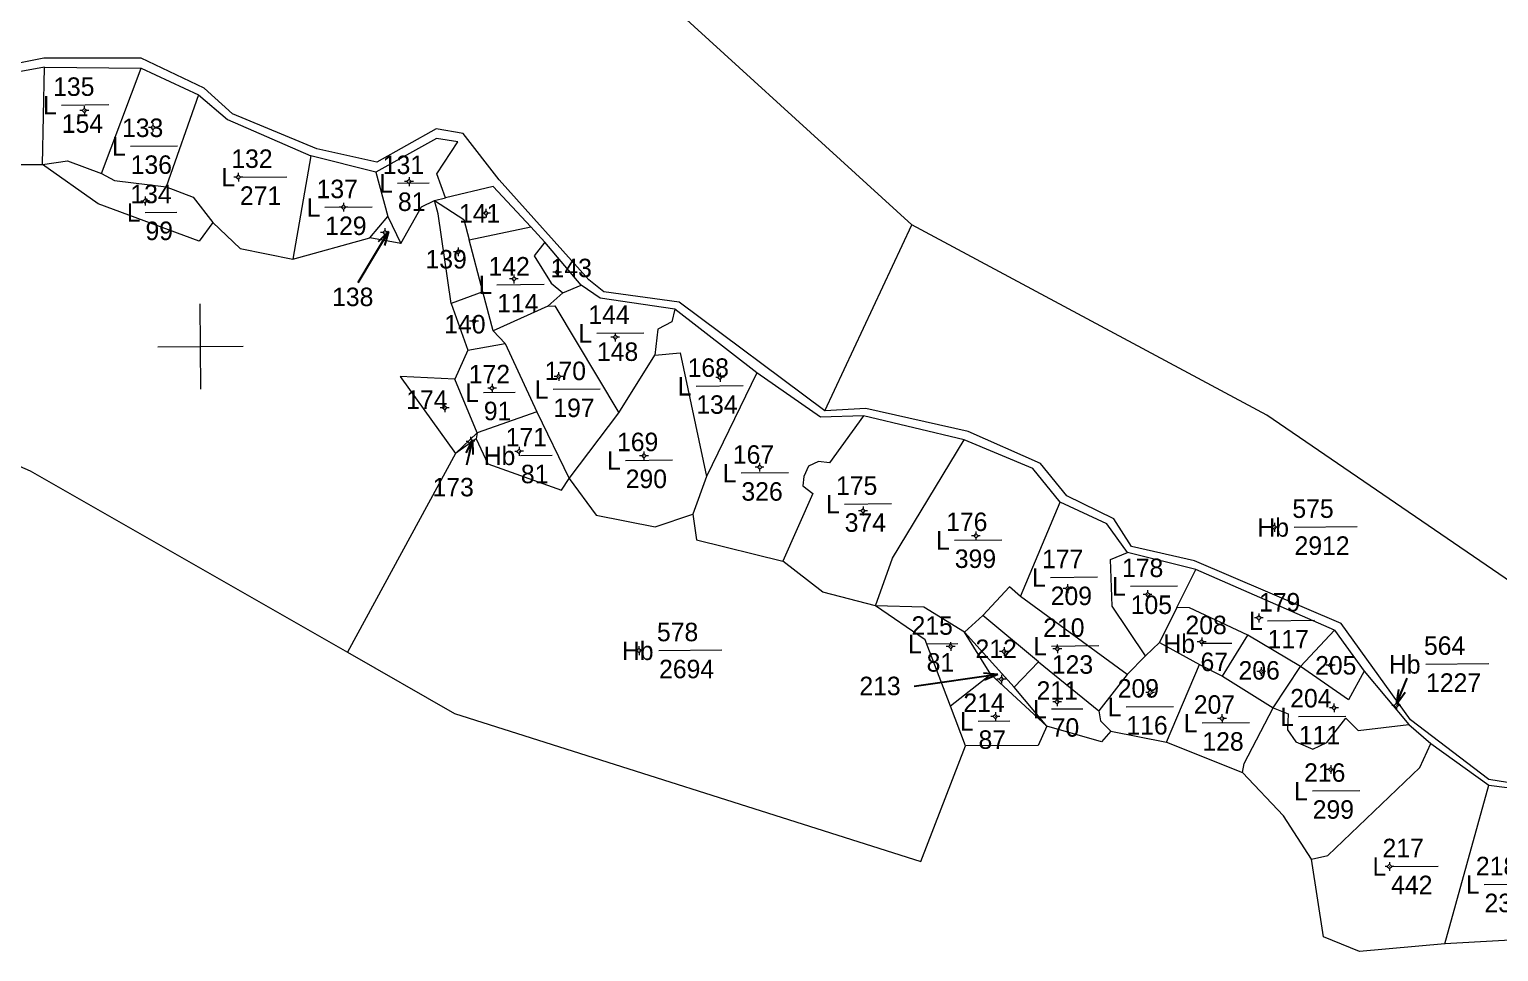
# Model space of a CAD drawing. Header units: metres. Extents: x 550490 to 551626, y 1839168 to 1840631.
# Drawn here: x 550732.1 to 550938.6, y 1839807.1 to 1839936.7 of the extents above; entities that cross this region are included whole.
import ezdxf
from ezdxf.enums import TextEntityAlignment as Align

# ---------------------------------------------------------------- set-up
doc = ezdxf.new("R2010")
doc.units = ezdxf.units.M
doc.header["$MEASUREMENT"] = 0
for name, color, linetype, lineweight in [('Level 10', 7, 'Continuous', 0), ('Level 11', 7, 'Continuous', 0), ('Level 13', 7, 'Continuous', 0), ('Level 2', 7, 'Continuous', 0), ('Level 22', 7, 'Continuous', 0), ('Level 63', 7, 'Continuous', 0)]:
    doc.layers.add(name, color=color, linetype=linetype, lineweight=lineweight)
doc.styles.add('Style-FmSimple', font='FmSimple.shx')
doc.styles.add('Style-VHarial', font='VHarial.shx')
doc.styles.add('Style-Vnarial', font='Vnarial.shx')
doc.dimstyles.get("Standard").update_dxf_attribs({"dimtxt": 0.18, "dimasz": 0.18, "dimexe": 0.18, "dimexo": 0.0625, "dimgap": 0.09, "dimtad": 0, "dimtih": 1, "dimtoh": 1, "dimdec": 4, "dimzin": 0, "dimdsep": 46, "dimtxsty": 'Standard', "dimcen": 0.09, "dimadec": 0, "dimazin": 0, "dimtfac": 1, "dimtdec": 4, "dimtofl": 0, "dimtmove": 0, "dimatfit": 3, "dimfxl": 1, "dimtolj": 1, "dimtzin": 0, "dimarcsym": 0})

# ---------------------------------------------------------------- blocks, each defined once
blk = doc.blocks.new('TerminatorOpen_0.5')
at = {"color": 0, "linetype": 'ByBlock', "lineweight": -2}
for q in [(-1, 0.25), (-1, 0), (-1, -0.25)]:
    blk.add_line((0, 0), q, dxfattribs=at)
blk = doc.blocks.new('CENTRD')
at = {"layer": 'Level 11', "linetype": 'Continuous', "lineweight": 0}
h = blk.add_hatch(color=1, dxfattribs=at)
edge = h.paths.add_edge_path()
edge.add_arc((0.2, 0.2), 1.5, 0, 360)
at = {"layer": 'Level 11', "color": 1, "linetype": 'Continuous', "lineweight": 0}
for p, q in [((0, 6.2), (-6.2, 0)), ((0, 12.4), (0, 6.2)), ((6.2, 0.2), (0, 6.2)), ((0.2, -6.2), (6.2, 0.2)), ((12.4, 0.2), (6.2, 0.2)), ((-6.2, 0), (-12.4, 0)), ((-6.2, 0), (0.2, -6.2)), ((0.2, -6.2), (0.2, -12.4))]:
    blk.add_line(p, q, dxfattribs=at)
blk = doc.blocks.new('N_THUA_113')
at = {"layer": 'Level 13', "color": 3, "linetype": 'Continuous', "lineweight": 0}
blk.add_line((355830.63, 1839741.65), (355839.46, 1839741.73), dxfattribs=at)
at = {"layer": 'Level 13', "color": 3, "linetype": 'Continuous', "lineweight": 0, "style": 'Style-FmSimple'}
for s, p in [('564', (355830.36, 1839744.24999)), ('Hb', (355825.44, 1839741.60999)), ('1227', (355830.66, 1839739.04999))]:
    blk.add_text(s, height=2.59998, dxfattribs=at).set_placement(p, align=Align.MIDDLE_LEFT)
blk = doc.blocks.new('N_THUA_150')
at = {"layer": 'Level 13', "color": 3, "linetype": 'Continuous', "lineweight": 0}
blk.add_line((355643.74, 1839825.17), (355650.37, 1839825.23), dxfattribs=at)
at = {"layer": 'Level 13', "color": 3, "linetype": 'Continuous', "lineweight": 0, "style": 'Style-FmSimple'}
for s, p in [('135', (355642.56, 1839827.75999)), ('L', (355641.15, 1839825.14999)), ('154', (355643.77, 1839822.56999))]:
    blk.add_text(s, height=2.59998, dxfattribs=at).set_placement(p, align=Align.MIDDLE_LEFT)
blk = doc.blocks.new('N_THUA_151')
at = {"layer": 'Level 13', "color": 3, "linetype": 'Continuous', "lineweight": 0}
blk.add_line((355653.4, 1839822.77), (355660.02, 1839822.83), dxfattribs=at)
at = {"layer": 'Level 13', "color": 3, "linetype": 'Continuous', "lineweight": 0, "style": 'Style-FmSimple'}
for s, p in [('133', (355652.21, 1839825.35999)), ('L', (355650.81, 1839822.74999)), ('136', (355653.43, 1839820.17999))]:
    blk.add_text(s, height=2.59998, dxfattribs=at).set_placement(p, align=Align.MIDDLE_LEFT)
blk = doc.blocks.new('N_THUA_152')
at = {"layer": 'Level 13', "color": 3, "linetype": 'Continuous', "lineweight": 0}
blk.add_line((355665.37, 1839815.85), (355672, 1839815.91), dxfattribs=at)
at = {"layer": 'Level 13', "color": 3, "linetype": 'Continuous', "lineweight": 0, "style": 'Style-FmSimple'}
for s, p in [('132', (355664.19, 1839818.43999)), ('L', (355662.78, 1839815.82999)), ('271', (355665.4, 1839813.24999))]:
    blk.add_text(s, height=2.59998, dxfattribs=at).set_placement(p, align=Align.MIDDLE_LEFT)
blk = doc.blocks.new('N_THUA_161')
at = {"layer": 'Level 13', "color": 3, "linetype": 'Continuous', "lineweight": 0}
blk.add_line((355689.36, 1839815.19), (355693.78, 1839815.23), dxfattribs=at)
at = {"layer": 'Level 13', "color": 3, "linetype": 'Continuous', "lineweight": 0, "style": 'Style-FmSimple'}
for s, p in [('131', (355687.27, 1839817.77999)), ('L', (355686.77, 1839815.16999)), ('81', (355689.4, 1839812.58999))]:
    blk.add_text(s, height=2.59998, dxfattribs=at).set_placement(p, align=Align.MIDDLE_LEFT)
blk = doc.blocks.new('N_THUA_164')
at = {"layer": 'Level 13', "color": 3, "linetype": 'Continuous', "lineweight": 0}
blk.add_line((355680.15, 1839811.61), (355686.78, 1839811.66), dxfattribs=at)
at = {"layer": 'Level 13', "color": 3, "linetype": 'Continuous', "lineweight": 0, "style": 'Style-FmSimple'}
for s, p in [('137', (355678.97, 1839814.18999)), ('L', (355677.57, 1839811.57999)), ('129', (355680.19, 1839809.00999))]:
    blk.add_text(s, height=2.59998, dxfattribs=at).set_placement(p, align=Align.MIDDLE_LEFT)
blk = doc.blocks.new('N_THUA_166')
at = {"layer": 'Level 13', "color": 3, "linetype": 'Continuous', "lineweight": 0}
blk.add_line((355652.3, 1839812.49), (355656.72, 1839812.53), dxfattribs=at)
at = {"layer": 'Level 13', "color": 3, "linetype": 'Continuous', "lineweight": 0, "style": 'Style-FmSimple'}
for s, p in [('134', (355650.21, 1839815.07999)), ('L', (355649.71, 1839812.46999)), ('99', (355652.33, 1839809.89999))]:
    blk.add_text(s, height=2.59998, dxfattribs=at).set_placement(p, align=Align.MIDDLE_LEFT)
blk = doc.blocks.new('N_THUA_173')
at = {"layer": 'Level 13', "color": 3, "linetype": 'Continuous', "lineweight": 0, "style": 'Style-FmSimple'}
blk.add_text('141', height=2.59998, dxfattribs=at).set_placement((355694.99, 1839810.74999), align=Align.MIDDLE_LEFT)
blk = doc.blocks.new('N_THUA_175')
at = {"layer": 'Level 13', "color": 3, "linetype": 'Continuous', "lineweight": 0, "style": 'Style-FmSimple'}
blk.add_text('139', height=2.59998, dxfattribs=at).set_placement((355691.08, 1839805.30999), align=Align.MIDDLE_LEFT)
blk = doc.blocks.new('N_THUA_176')
at = {"layer": 'Level 13', "color": 3, "linetype": 'Continuous', "lineweight": 0, "style": 'Style-FmSimple'}
blk.add_text('138', height=2.6, dxfattribs=at).set_placement((355681.65, 1839807.97), align=Align.MIDDLE_CENTER)
blk = doc.blocks.new('N_THUA_181')
at = {"layer": 'Level 13', "color": 3, "linetype": 'Continuous', "lineweight": 0}
blk.add_line((355704.09, 1839801.52), (355710.72, 1839801.58), dxfattribs=at)
at = {"layer": 'Level 13', "color": 3, "linetype": 'Continuous', "lineweight": 0, "style": 'Style-FmSimple'}
for s, p in [('142', (355702.91, 1839804.10999)), ('L', (355701.51, 1839801.49999)), ('114', (355704.13, 1839798.91999))]:
    blk.add_text(s, height=2.59998, dxfattribs=at).set_placement(p, align=Align.MIDDLE_LEFT)
blk = doc.blocks.new('N_THUA_182')
at = {"layer": 'Level 13', "color": 3, "linetype": 'Continuous', "lineweight": 0}
blk.add_line((355813.53, 1839766.67), (355822.37, 1839766.74), dxfattribs=at)
at = {"layer": 'Level 13', "color": 3, "linetype": 'Continuous', "lineweight": 0, "style": 'Style-FmSimple'}
for s, p in [('575', (355813.26, 1839769.25999)), ('Hb', (355808.35, 1839766.61999)), ('2912', (355813.57, 1839764.06999))]:
    blk.add_text(s, height=2.59998, dxfattribs=at).set_placement(p, align=Align.MIDDLE_LEFT)
blk = doc.blocks.new('N_THUA_186')
at = {"layer": 'Level 13', "color": 3, "linetype": 'Continuous', "lineweight": 0, "style": 'Style-FmSimple'}
blk.add_text('143', height=2.6, dxfattribs=at).set_placement((355705.78, 1839802.48), align=Align.MIDDLE_CENTER)
blk = doc.blocks.new('N_THUA_188')
at = {"layer": 'Level 13', "color": 3, "linetype": 'Continuous', "lineweight": 0}
blk.add_line((355718.33, 1839793.32), (355724.96, 1839793.38), dxfattribs=at)
at = {"layer": 'Level 13', "color": 3, "linetype": 'Continuous', "lineweight": 0, "style": 'Style-FmSimple'}
for s, p in [('144', (355717.15, 1839795.90999)), ('L', (355715.74, 1839793.29999)), ('148', (355718.36, 1839790.71999))]:
    blk.add_text(s, height=2.59998, dxfattribs=at).set_placement(p, align=Align.MIDDLE_LEFT)
blk = doc.blocks.new('N_THUA_190')
at = {"layer": 'Level 13', "color": 3, "linetype": 'Continuous', "lineweight": 0, "style": 'Style-FmSimple'}
blk.add_text('140', height=2.59998, dxfattribs=at).set_placement((355693.32, 1839795.57999), align=Align.MIDDLE_LEFT)
blk = doc.blocks.new('N_THUA_193')
at = {"layer": 'Level 13', "color": 3, "linetype": 'Continuous', "lineweight": 0}
blk.add_line((355710.4, 1839787.82), (355717.03, 1839787.88), dxfattribs=at)
at = {"layer": 'Level 13', "color": 3, "linetype": 'Continuous', "lineweight": 0, "style": 'Style-FmSimple'}
for s, p in [('170', (355709.22, 1839790.40999)), ('L', (355707.81, 1839787.79999)), ('197', (355710.43, 1839785.21999))]:
    blk.add_text(s, height=2.59998, dxfattribs=at).set_placement(p, align=Align.MIDDLE_LEFT)
blk = doc.blocks.new('N_THUA_194')
at = {"layer": 'Level 13', "color": 3, "linetype": 'Continuous', "lineweight": 0}
blk.add_line((355733.07, 1839787.68), (355739.7, 1839787.74), dxfattribs=at)
at = {"layer": 'Level 13', "color": 3, "linetype": 'Continuous', "lineweight": 0, "style": 'Style-FmSimple'}
for s, p in [('168', (355731.89, 1839790.26999)), ('L', (355730.48, 1839787.64999)), ('134', (355733.11, 1839785.07999))]:
    blk.add_text(s, height=2.59998, dxfattribs=at).set_placement(p, align=Align.MIDDLE_LEFT)
blk = doc.blocks.new('N_THUA_196')
at = {"layer": 'Level 13', "color": 3, "linetype": 'Continuous', "lineweight": 0}
blk.add_line((355701.04, 1839786.19), (355705.45, 1839786.23), dxfattribs=at)
at = {"layer": 'Level 13', "color": 3, "linetype": 'Continuous', "lineweight": 0, "style": 'Style-FmSimple'}
for s, p in [('172', (355698.95, 1839788.76999)), ('L', (355698.45, 1839786.15999)), ('91', (355701.07, 1839783.58999))]:
    blk.add_text(s, height=2.59998, dxfattribs=at).set_placement(p, align=Align.MIDDLE_LEFT)
blk = doc.blocks.new('N_THUA_199')
at = {"layer": 'Level 13', "color": 3, "linetype": 'Continuous', "lineweight": 0}
blk.add_line((355722.36, 1839776.65), (355728.99, 1839776.71), dxfattribs=at)
at = {"layer": 'Level 13', "color": 3, "linetype": 'Continuous', "lineweight": 0, "style": 'Style-FmSimple'}
for s, p in [('169', (355721.18, 1839779.23999)), ('L', (355719.78, 1839776.62999)), ('290', (355722.4, 1839774.04999))]:
    blk.add_text(s, height=2.59998, dxfattribs=at).set_placement(p, align=Align.MIDDLE_LEFT)
blk = doc.blocks.new('N_THUA_200')
at = {"layer": 'Level 13', "color": 3, "linetype": 'Continuous', "lineweight": 0}
blk.add_line((355738.62, 1839775.08), (355745.24, 1839775.13), dxfattribs=at)
at = {"layer": 'Level 13', "color": 3, "linetype": 'Continuous', "lineweight": 0, "style": 'Style-FmSimple'}
for s, p in [('167', (355737.44, 1839777.66999)), ('L', (355736.03, 1839775.04999)), ('326', (355738.65, 1839772.47999))]:
    blk.add_text(s, height=2.59998, dxfattribs=at).set_placement(p, align=Align.MIDDLE_LEFT)
blk = doc.blocks.new('N_THUA_201')
at = {"layer": 'Level 13', "color": 3, "linetype": 'Continuous', "lineweight": 0, "style": 'Style-FmSimple'}
blk.add_text('174', height=2.59998, dxfattribs=at).set_placement((355689.16, 1839783.36999), align=Align.MIDDLE_LEFT)
blk = doc.blocks.new('N_THUA_205')
at = {"layer": 'Level 13', "color": 3, "linetype": 'Continuous', "lineweight": 0}
blk.add_line((355707.42, 1839777.31), (355711.84, 1839777.35), dxfattribs=at)
at = {"layer": 'Level 13', "color": 3, "linetype": 'Continuous', "lineweight": 0, "style": 'Style-FmSimple'}
for s, p in [('171', (355705.33, 1839779.89999)), ('Hb', (355702.24, 1839777.26999)), ('81', (355707.46, 1839774.71999))]:
    blk.add_text(s, height=2.59998, dxfattribs=at).set_placement(p, align=Align.MIDDLE_LEFT)
blk = doc.blocks.new('N_THUA_206')
at = {"layer": 'Level 13', "color": 3, "linetype": 'Continuous', "lineweight": 0}
blk.add_line((355753.13, 1839768.91), (355759.76, 1839768.97), dxfattribs=at)
at = {"layer": 'Level 13', "color": 3, "linetype": 'Continuous', "lineweight": 0, "style": 'Style-FmSimple'}
for s, p in [('175', (355751.95, 1839771.49999)), ('L', (355750.54, 1839768.88999)), ('374', (355753.17, 1839766.30999))]:
    blk.add_text(s, height=2.59998, dxfattribs=at).set_placement(p, align=Align.MIDDLE_LEFT)
blk = doc.blocks.new('N_THUA_209')
at = {"layer": 'Level 13', "color": 3, "linetype": 'Continuous', "lineweight": 0, "style": 'Style-FmSimple'}
blk.add_text('173', height=2.59998, dxfattribs=at).set_placement((355692.86, 1839778.66999), align=Align.MIDDLE_LEFT)
blk = doc.blocks.new('N_THUA_210')
at = {"layer": 'Level 13', "color": 3, "linetype": 'Continuous', "lineweight": 0}
blk.add_line((355724.26, 1839749.33), (355733.09, 1839749.41), dxfattribs=at)
at = {"layer": 'Level 13', "color": 3, "linetype": 'Continuous', "lineweight": 0, "style": 'Style-FmSimple'}
for s, p in [('578', (355723.99, 1839751.92999)), ('Hb', (355719.07, 1839749.28999)), ('2694', (355724.29, 1839746.72999))]:
    blk.add_text(s, height=2.59998, dxfattribs=at).set_placement(p, align=Align.MIDDLE_LEFT)
blk = doc.blocks.new('N_THUA_211')
at = {"layer": 'Level 13', "color": 3, "linetype": 'Continuous', "lineweight": 0}
blk.add_line((355769, 1839765.42), (355775.63, 1839765.48), dxfattribs=at)
at = {"layer": 'Level 13', "color": 3, "linetype": 'Continuous', "lineweight": 0, "style": 'Style-FmSimple'}
for s, p in [('176', (355767.82, 1839768.00999)), ('L', (355766.41, 1839765.39999)), ('399', (355769.04, 1839762.81999))]:
    blk.add_text(s, height=2.59998, dxfattribs=at).set_placement(p, align=Align.MIDDLE_LEFT)
blk = doc.blocks.new('N_THUA_218')
at = {"layer": 'Level 13', "color": 3, "linetype": 'Continuous', "lineweight": 0}
blk.add_line((355781.87, 1839758.01), (355788.5, 1839758.07), dxfattribs=at)
at = {"layer": 'Level 13', "color": 3, "linetype": 'Continuous', "lineweight": 0, "style": 'Style-FmSimple'}
for s, p in [('177', (355780.69, 1839760.59999)), ('L', (355779.29, 1839757.98999)), ('209', (355781.91, 1839755.40999))]:
    blk.add_text(s, height=2.59998, dxfattribs=at).set_placement(p, align=Align.MIDDLE_LEFT)
blk = doc.blocks.new('N_THUA_223')
at = {"layer": 'Level 13', "color": 3, "linetype": 'Continuous', "lineweight": 0}
blk.add_line((355793.11, 1839757.16), (355799.74, 1839757.22), dxfattribs=at)
at = {"layer": 'Level 13', "color": 3, "linetype": 'Continuous', "lineweight": 0, "style": 'Style-FmSimple'}
for s, p in [('178', (355791.93, 1839759.74999)), ('L', (355790.52, 1839757.13999)), ('105', (355793.15, 1839754.55999))]:
    blk.add_text(s, height=2.59998, dxfattribs=at).set_placement(p, align=Align.MIDDLE_LEFT)
blk = doc.blocks.new('N_THUA_226')
at = {"layer": 'Level 13', "color": 3, "linetype": 'Continuous', "lineweight": 0}
blk.add_line((355808.76, 1839753.91), (355815.39, 1839753.97), dxfattribs=at)
at = {"layer": 'Level 13', "color": 3, "linetype": 'Continuous', "lineweight": 0, "style": 'Style-FmSimple'}
for s, p in [('179', (355807.58, 1839756.49999)), ('L', (355806.17, 1839753.88999)), ('117', (355808.79, 1839751.30999))]:
    blk.add_text(s, height=2.59998, dxfattribs=at).set_placement(p, align=Align.MIDDLE_LEFT)
blk = doc.blocks.new('N_THUA_227')
at = {"layer": 'Level 13', "color": 3, "linetype": 'Continuous', "lineweight": 0}
blk.add_line((355780.44, 1839749.56), (355787.07, 1839749.62), dxfattribs=at)
at = {"layer": 'Level 13', "color": 3, "linetype": 'Continuous', "lineweight": 0, "style": 'Style-FmSimple'}
for s, p in [('210', (355779.26, 1839752.14999)), ('L', (355777.85, 1839749.53999)), ('123', (355780.47, 1839746.95999))]:
    blk.add_text(s, height=2.59998, dxfattribs=at).set_placement(p, align=Align.MIDDLE_LEFT)
blk = doc.blocks.new('N_THUA_231')
at = {"layer": 'Level 13', "color": 3, "linetype": 'Continuous', "lineweight": 0}
blk.add_line((355765.45, 1839749.86), (355769.87, 1839749.9), dxfattribs=at)
at = {"layer": 'Level 13', "color": 3, "linetype": 'Continuous', "lineweight": 0, "style": 'Style-FmSimple'}
for s, p in [('215', (355763.36, 1839752.43999)), ('L', (355762.86, 1839749.83999)), ('81', (355765.48, 1839747.25999))]:
    blk.add_text(s, height=2.59998, dxfattribs=at).set_placement(p, align=Align.MIDDLE_LEFT)
blk = doc.blocks.new('N_THUA_232')
at = {"layer": 'Level 13', "color": 3, "linetype": 'Continuous', "lineweight": 0}
blk.add_line((355803.33, 1839750.54), (355807.75, 1839750.57), dxfattribs=at)
at = {"layer": 'Level 13', "color": 3, "linetype": 'Continuous', "lineweight": 0, "style": 'Style-FmSimple'}
for s, p in [('208', (355801.24, 1839753.11999)), ('Hb', (355798.14, 1839750.48999)), ('67', (355803.36, 1839747.93999))]:
    blk.add_text(s, height=2.59998, dxfattribs=at).set_placement(p, align=Align.MIDDLE_LEFT)
blk = doc.blocks.new('N_THUA_233')
at = {"layer": 'Level 13', "color": 3, "linetype": 'Continuous', "lineweight": 0, "style": 'Style-FmSimple'}
blk.add_text('212', height=2.59998, dxfattribs=at).set_placement((355767.77, 1839749.15999), align=Align.MIDDLE_LEFT)
blk = doc.blocks.new('N_THUA_235')
at = {"layer": 'Level 13', "color": 3, "linetype": 'Continuous', "lineweight": 0, "style": 'Style-FmSimple'}
blk.add_text('213', height=2.59998, dxfattribs=at).set_placement((355767.38, 1839745.12999), align=Align.MIDDLE_LEFT)
blk = doc.blocks.new('N_THUA_236')
at = {"layer": 'Level 13', "color": 3, "linetype": 'Continuous', "lineweight": 0, "style": 'Style-FmSimple'}
blk.add_text('205', height=2.6, dxfattribs=at).set_placement((355814.38, 1839747.25), align=Align.MIDDLE_CENTER)
blk = doc.blocks.new('N_THUA_238')
at = {"layer": 'Level 13', "color": 3, "linetype": 'Continuous', "lineweight": 0, "style": 'Style-FmSimple'}
blk.add_text('206', height=2.59998, dxfattribs=at).set_placement((355803.91, 1839746.33999), align=Align.MIDDLE_LEFT)
blk = doc.blocks.new('N_THUA_242')
at = {"layer": 'Level 13', "color": 3, "linetype": 'Continuous', "lineweight": 0}
blk.add_line((355793.51, 1839743.41), (355800.14, 1839743.46), dxfattribs=at)
at = {"layer": 'Level 13', "color": 3, "linetype": 'Continuous', "lineweight": 0, "style": 'Style-FmSimple'}
for s, p in [('209', (355792.33, 1839745.99999)), ('L', (355790.92, 1839743.37999)), ('116', (355793.54, 1839740.80999))]:
    blk.add_text(s, height=2.59998, dxfattribs=at).set_placement(p, align=Align.MIDDLE_LEFT)
blk = doc.blocks.new('N_THUA_243')
at = {"layer": 'Level 13', "color": 3, "linetype": 'Continuous', "lineweight": 0}
blk.add_line((355780.42, 1839742.12), (355784.83, 1839742.15), dxfattribs=at)
at = {"layer": 'Level 13', "color": 3, "linetype": 'Continuous', "lineweight": 0, "style": 'Style-FmSimple'}
for s, p in [('211', (355778.33, 1839744.69999)), ('L', (355777.83, 1839742.08999)), ('70', (355780.45, 1839739.51999))]:
    blk.add_text(s, height=2.59998, dxfattribs=at).set_placement(p, align=Align.MIDDLE_LEFT)
blk = doc.blocks.new('N_THUA_244')
at = {"layer": 'Level 13', "color": 3, "linetype": 'Continuous', "lineweight": 0}
blk.add_line((355803.58, 1839739.74), (355810.21, 1839739.8), dxfattribs=at)
at = {"layer": 'Level 13', "color": 3, "linetype": 'Continuous', "lineweight": 0, "style": 'Style-FmSimple'}
for s, p in [('207', (355802.4, 1839742.32999)), ('L', (355800.99, 1839739.71999)), ('128', (355803.61, 1839737.13999))]:
    blk.add_text(s, height=2.59998, dxfattribs=at).set_placement(p, align=Align.MIDDLE_LEFT)
blk = doc.blocks.new('N_THUA_245')
at = {"layer": 'Level 13', "color": 3, "linetype": 'Continuous', "lineweight": 0}
blk.add_line((355819.32, 1839741.24), (355825.94, 1839741.3), dxfattribs=at)
at = {"layer": 'Level 13', "color": 3, "linetype": 'Continuous', "lineweight": 0, "style": 'Style-FmSimple'}
for s, p in [('204', (355818.14, 1839743.82999)), ('L', (355816.73, 1839741.21999)), ('111', (355819.35, 1839738.63999))]:
    blk.add_text(s, height=2.59998, dxfattribs=at).set_placement(p, align=Align.MIDDLE_LEFT)
blk = doc.blocks.new('N_THUA_247')
at = {"layer": 'Level 13', "color": 3, "linetype": 'Continuous', "lineweight": 0}
blk.add_line((355771.74, 1839740.02), (355776.16, 1839740.05), dxfattribs=at)
at = {"layer": 'Level 13', "color": 3, "linetype": 'Continuous', "lineweight": 0, "style": 'Style-FmSimple'}
for s, p in [('214', (355769.65, 1839742.59999)), ('L', (355769.16, 1839739.98999)), ('87', (355771.78, 1839737.41999))]:
    blk.add_text(s, height=2.59998, dxfattribs=at).set_placement(p, align=Align.MIDDLE_LEFT)
blk = doc.blocks.new('N_THUA_254')
at = {"layer": 'Level 13', "color": 3, "linetype": 'Continuous', "lineweight": 0}
blk.add_line((355818.88, 1839732.57), (355825.51, 1839732.63), dxfattribs=at)
at = {"layer": 'Level 13', "color": 3, "linetype": 'Continuous', "lineweight": 0, "style": 'Style-FmSimple'}
for s, p in [('216', (355817.7, 1839735.15999)), ('L', (355816.29, 1839732.54999)), ('299', (355818.91, 1839729.96999))]:
    blk.add_text(s, height=2.59998, dxfattribs=at).set_placement(p, align=Align.MIDDLE_LEFT)
blk = doc.blocks.new('N_THUA_259')
at = {"layer": 'Level 13', "color": 3, "linetype": 'Continuous', "lineweight": 0}
blk.add_line((355827.11, 1839718.99), (355833.74, 1839719.05), dxfattribs=at)
at = {"layer": 'Level 13', "color": 3, "linetype": 'Continuous', "lineweight": 0, "style": 'Style-FmSimple'}
for s, p in [('217', (355825.93, 1839721.57999)), ('L', (355824.52, 1839718.96999)), ('442', (355827.14, 1839716.38999))]:
    blk.add_text(s, height=2.59998, dxfattribs=at).set_placement(p, align=Align.MIDDLE_LEFT)
blk = doc.blocks.new('N_THUA_265')
at = {"layer": 'Level 13', "color": 3, "linetype": 'Continuous', "lineweight": 0}
blk.add_line((355843.23, 1839717.26), (355849.85, 1839717.32), dxfattribs=at)
at = {"layer": 'Level 13', "color": 3, "linetype": 'Continuous', "lineweight": 0, "style": 'Style-FmSimple'}
for s, p in [('218', (355842.05, 1839719.84999)), ('L', (355840.64, 1839717.23999)), ('231', (355843.26, 1839714.65999))]:
    blk.add_text(s, height=2.59998, dxfattribs=at).set_placement(p, align=Align.MIDDLE_LEFT)

msp = doc.modelspace()

# ---------------------------------------------------------------- linework, layer by layer
at = {"layer": 'Level 10', "color": 1, "linetype": 'Continuous', "lineweight": 0, "flags": 128}
for points in [[(550856.13, 1839909.25), (550815.53, 1839946.32), (550759.17, 1839965.49), (550708.37, 1839991.24), (550660.49, 1840004.86), (550624.75, 1839974.19)], [(550623.26, 1839969.55), (550621.83, 1839922.99), (550732.25, 1839874.71), (550776.81, 1839849.24)], [(550843.87, 1839883.14), (550856.13, 1839909.25)], [(550953.97, 1839849.67), (550906, 1839882.54), (550856.13, 1839909.25)], [(550791.99, 1839877.13), (550776.81, 1839849.24)], [(550776.81, 1839849.24), (550791.88, 1839840.62), (550857.36, 1839819.81), (550863.66, 1839836.05)]]:
    msp.add_lwpolyline(points, dxfattribs=at)
at = {"layer": 'Level 10', "color": 2, "linetype": 'Continuous', "lineweight": 0, "flags": 128}
for points in [[(550843.87, 1839883.14), (550823.41, 1839898.42), (550812.83, 1839899.86), (550810.71, 1839901.55), (550798.12, 1839915.6), (550793.09, 1839922.11), (550789.28, 1839922.73), (550780.93, 1839918.07), (550772.51, 1839919.96), (550760.67, 1839924.84), (550756.7, 1839928.47), (550747.83, 1839932.68), (550734.18, 1839932.69), (550725.28, 1839930.92), (550717.78, 1839933.47), (550718.66, 1839937.28), (550709.44, 1839942.84), (550701.68, 1839945.64), (550690.3, 1839956.81), (550673.18, 1839964.64), (550637.74, 1839971.94), (550631.54, 1839975.16), (550624.75, 1839974.19)], [(550734.24, 1839931.42), (550724.68, 1839929.68), (550717.04, 1839932.31), (550714.2, 1839924.26)], [(550733.96, 1839917.75), (550734.24, 1839931.42)], [(550734.24, 1839931.42), (550747.82, 1839931.3)], [(550742.28, 1839916.47), (550747.82, 1839931.3)], [(550747.82, 1839931.3), (550755.87, 1839927.53)], [(550755.87, 1839927.53), (550751.35, 1839914.58)], [(550755.87, 1839927.53), (550759.95, 1839924.06), (550771.65, 1839918.98)], [(550714.2, 1839924.26), (550725.7, 1839917.74), (550733.96, 1839917.75)], [(550790.6, 1839913.07), (550789.37, 1839916.44), (550792.32, 1839920.92), (550789.31, 1839921.39), (550780.81, 1839916.66)], [(550771.65, 1839918.98), (550769.16, 1839904.44)], [(550780.81, 1839916.66), (550771.65, 1839918.98)], [(550733.96, 1839917.75), (550737.5, 1839918.26), (550742.28, 1839916.47)], [(550757.9, 1839909.57), (550756, 1839906.95), (550741.78, 1839912.23), (550733.96, 1839917.75)], [(550742.28, 1839916.47), (550744.09, 1839915.49), (550751.35, 1839914.58)], [(550780.81, 1839916.66), (550782.51, 1839910.45)], [(550751.35, 1839914.58), (550755.12, 1839913.16), (550757.9, 1839909.57)], [(550802.57, 1839908.96), (550797.29, 1839914.66), (550790.6, 1839913.07)], [(550784.3, 1839906.63), (550787.21, 1839911.8), (550789.06, 1839912.7)], [(550789.06, 1839912.7), (550790.6, 1839913.07)], [(550789.06, 1839912.7), (550793.15, 1839909.99), (550793.93, 1839907.14)], [(550791.4, 1839898.21), (550789.58, 1839910.79), (550789.06, 1839912.7)], [(550779.98, 1839907.42), (550782.51, 1839910.45)], [(550782.51, 1839910.45), (550784.3, 1839906.63)], [(550757.9, 1839909.57), (550761.73, 1839905.92), (550769.16, 1839904.44)], [(550793.93, 1839907.14), (550802.57, 1839908.96)], [(550804.56, 1839906.85), (550802.57, 1839908.96)], [(550769.16, 1839904.44), (550779.98, 1839907.42)], [(550784.3, 1839906.63), (550779.98, 1839907.42)], [(550795.84, 1839899.83), (550793.93, 1839907.14)], [(550804.56, 1839906.85), (550803.05, 1839904.91), (550805.43, 1839901.07), (550807.06, 1839899.69)], [(550809.66, 1839900.77), (550804.56, 1839906.85)], [(550807.06, 1839899.69), (550809.66, 1839900.77)], [(550822.83, 1839897.42), (550812.3, 1839898.96), (550809.66, 1839900.77)], [(550795.84, 1839899.83), (550791.4, 1839898.21)], [(550791.4, 1839898.21), (550793.75, 1839891.66)], [(550797.29, 1839894.37), (550795.84, 1839899.83)], [(550807.06, 1839899.69), (550804.98, 1839897.82)], [(550804.98, 1839897.82), (550805.93, 1839897.89), (550814.93, 1839882.87)], [(550804.98, 1839897.82), (550797.29, 1839894.37)], [(550822.83, 1839897.42), (550822.41, 1839895.62), (550820.41, 1839894.62), (550820.02, 1839890.95)], [(550834.34, 1839888.47), (550822.83, 1839897.42)], [(550798.99, 1839892.6), (550797.29, 1839894.37)], [(550793.75, 1839891.66), (550791.89, 1839887.56)], [(550793.75, 1839891.66), (550798.99, 1839892.6)], [(550798.99, 1839892.6), (550803.43, 1839883)], [(550814.93, 1839882.87), (550820.02, 1839890.95)], [(550820.02, 1839890.95), (550823.55, 1839891.26), (550827.28, 1839873.88)], [(550791.89, 1839887.56), (550784.22, 1839887.94), (550791.99, 1839877.13)], [(550795.03, 1839880.03), (550791.89, 1839887.56)], [(550834.34, 1839888.47), (550827.28, 1839873.88)], [(550849.31, 1839882.43), (550843.29, 1839882.22), (550834.34, 1839888.47)], [(550958.78, 1839824.3), (550946.12, 1839826.32), (550942.41, 1839830.48), (550937.17, 1839831.32), (550926.15, 1839839.69), (550916.44, 1839853.23), (550895.8, 1839862.04), (550886.99, 1839864.06), (550884.47, 1839867.97), (550877.88, 1839871.19), (550874.17, 1839875.74), (550864.04, 1839880.24), (550849.63, 1839883.45), (550843.87, 1839883.14)], [(550803.43, 1839883), (550795.03, 1839880.03)], [(550803.43, 1839883), (550807.97, 1839873.61)], [(550807.97, 1839873.61), (550814.93, 1839882.87)], [(550849.31, 1839882.43), (550844.56, 1839875.82), (550843, 1839876), (550841.57, 1839875.33), (550840.92, 1839873.88), (550840.8, 1839872.57), (550842.21, 1839871.53), (550837.99, 1839862)], [(550863.44, 1839879.06), (550849.31, 1839882.43)], [(550791.99, 1839877.13), (550795.03, 1839880.03)], [(550795.03, 1839880.03), (550794.91, 1839879.2)], [(550794.91, 1839879.2), (550791.99, 1839877.13)], [(550794.91, 1839879.2), (550796.56, 1839875.68), (550806.91, 1839871.96), (550807.97, 1839873.61)], [(550851.01, 1839855.71), (550853.38, 1839862.43), (550863.44, 1839879.06)], [(550876.95, 1839870.29), (550873.12, 1839875.02), (550863.44, 1839879.06)], [(550807.97, 1839873.61), (550811.77, 1839868.49), (550820.05, 1839866.83), (550825.35, 1839868.62)], [(550827.28, 1839873.88), (550825.35, 1839868.62)], [(550871.4, 1839857.03), (550876.95, 1839870.29)], [(550886.4, 1839863.22), (550883.52, 1839867.24), (550876.95, 1839870.29)], [(550825.35, 1839868.62), (550825.87, 1839864.98), (550837.99, 1839862)], [(550888.92, 1839848.71), (550884.27, 1839855.67), (550884.01, 1839862.24), (550886.4, 1839863.22)], [(550896.02, 1839860.84), (550886.4, 1839863.22)], [(550851.01, 1839855.71), (550843.61, 1839857.63), (550837.99, 1839862)], [(550893.32, 1839855.48), (550896.02, 1839860.84)], [(550915.5, 1839852.29), (550896.02, 1839860.84)], [(550871.4, 1839857.03), (550869.85, 1839858.39), (550866.08, 1839854.35)], [(550886.36, 1839846.08), (550871.4, 1839857.03)], [(550863.51, 1839852.05), (550857.8, 1839855.54), (550851.01, 1839855.71)], [(550861.54, 1839841.65), (550857.99, 1839850.97), (550851.01, 1839855.71)], [(550893.32, 1839855.48), (550890.91, 1839850.57)], [(550903.31, 1839851.62), (550895.12, 1839855.45), (550893.32, 1839855.48)], [(550866.08, 1839854.35), (550863.51, 1839852.05)], [(550873.91, 1839847.88), (550866.08, 1839854.35)], [(550867.21, 1839846.09), (550863.51, 1839852.05)], [(550870.51, 1839844.29), (550863.51, 1839852.05)], [(550890.91, 1839850.57), (550888.92, 1839848.71)], [(550890.91, 1839850.57), (550896.53, 1839847.49)], [(550899.74, 1839845.85), (550903.31, 1839851.62)], [(550910.72, 1839847.18), (550903.31, 1839851.62)], [(550910.72, 1839847.18), (550915.5, 1839852.29)], [(550915.5, 1839852.29), (550919.67, 1839846.56)], [(550888.92, 1839848.71), (550886.36, 1839846.08)], [(550870.51, 1839844.29), (550873.91, 1839847.88)], [(550873.91, 1839847.88), (550882.37, 1839840.99)], [(550891.87, 1839836.59), (550896.53, 1839847.49)], [(550896.53, 1839847.49), (550899.74, 1839845.85)], [(550906.86, 1839841.38), (550910.72, 1839847.18)], [(550919.67, 1839846.56), (550917.48, 1839842.54), (550910.72, 1839847.18)], [(550919.67, 1839846.56), (550925.92, 1839839.06)], [(550867.21, 1839846.09), (550861.54, 1839841.65)], [(550867.21, 1839846.09), (550875.09, 1839838.83)], [(550875.09, 1839838.83), (550870.51, 1839844.29)], [(550886.36, 1839846.08), (550882.37, 1839840.99)], [(550899.74, 1839845.85), (550906.86, 1839841.38)], [(550863.66, 1839836.05), (550861.54, 1839841.65)], [(550882.37, 1839840.99), (550882.64, 1839839.55), (550884.09, 1839838.13)], [(550902.59, 1839832.29), (550902.78, 1839833.59), (550906.86, 1839841.38)], [(550906.86, 1839841.38), (550908.99, 1839840.53), (550908.88, 1839838.31), (550910.08, 1839836.61), (550912.45, 1839835.58), (550914.41, 1839836.51), (550917.07, 1839839.92), (550918.81, 1839838.21), (550925.92, 1839839.06)], [(550875.09, 1839838.83), (550873.85, 1839836.1), (550863.66, 1839836.05)], [(550884.09, 1839838.13), (550882.76, 1839836.64), (550875.09, 1839838.83)], [(550884.09, 1839838.13), (550891.87, 1839836.59)], [(550925.92, 1839839.06), (550929.04, 1839836.39)], [(550891.87, 1839836.59), (550902.59, 1839832.29)], [(550912.25, 1839820.11), (550914.57, 1839820.63), (550927.49, 1839833.03), (550929.04, 1839836.39)], [(550929.04, 1839836.39), (550937.16, 1839830.54)], [(550912.25, 1839820.11), (550908.35, 1839826.2), (550902.59, 1839832.29)], [(550930.99, 1839808.25), (550937.16, 1839830.54)], [(550937.16, 1839830.54), (550941.97, 1839829.92), (550945.7, 1839825.52)], [(550930.99, 1839808.25), (550919.02, 1839807.14), (550913.93, 1839809.2), (550912.25, 1839820.11)], [(550945.24, 1839809.05), (550930.99, 1839808.25)]]:
    msp.add_lwpolyline(points, dxfattribs=at)
at = {"layer": 'Level 22', "color": 1, "linetype": 'Continuous', "lineweight": 0, "flags": 128}
for points in [[(550734.24, 1839931.42), (550724.68, 1839929.68), (550717.04, 1839932.31), (550714.2, 1839924.26), (550725.7, 1839917.74), (550733.96, 1839917.75)], [(550733.96, 1839917.75), (550734.24, 1839931.42)], [(550734.24, 1839931.42), (550747.82, 1839931.3)], [(550742.28, 1839916.47), (550747.82, 1839931.3)], [(550747.82, 1839931.3), (550755.87, 1839927.53)], [(550755.87, 1839927.53), (550751.35, 1839914.58)], [(550755.87, 1839927.53), (550759.95, 1839924.06), (550771.65, 1839918.98)], [(550790.6, 1839913.07), (550789.37, 1839916.44), (550792.32, 1839920.92), (550789.31, 1839921.39), (550780.81, 1839916.66)], [(550771.65, 1839918.98), (550769.16, 1839904.44)], [(550780.81, 1839916.66), (550771.65, 1839918.98)], [(550733.96, 1839917.75), (550737.5, 1839918.26), (550742.28, 1839916.47)], [(550757.9, 1839909.57), (550756, 1839906.95), (550741.78, 1839912.23), (550733.96, 1839917.75)], [(550742.28, 1839916.47), (550744.09, 1839915.49), (550751.35, 1839914.58)], [(550780.81, 1839916.66), (550782.51, 1839910.45)], [(550751.35, 1839914.58), (550755.12, 1839913.16), (550757.9, 1839909.57)], [(550802.57, 1839908.96), (550797.29, 1839914.66), (550790.6, 1839913.07)], [(550784.3, 1839906.63), (550787.21, 1839911.8), (550789.06, 1839912.7)], [(550789.06, 1839912.7), (550790.6, 1839913.07)], [(550791.4, 1839898.21), (550789.58, 1839910.79), (550789.06, 1839912.7)], [(550789.06, 1839912.7), (550793.15, 1839909.99), (550793.93, 1839907.14)], [(550779.98, 1839907.42), (550782.51, 1839910.45)], [(550782.51, 1839910.45), (550784.3, 1839906.63)], [(550757.9, 1839909.57), (550761.73, 1839905.92), (550769.16, 1839904.44)], [(550793.93, 1839907.14), (550802.57, 1839908.96)], [(550804.56, 1839906.85), (550802.57, 1839908.96)], [(550769.16, 1839904.44), (550779.98, 1839907.42)], [(550784.3, 1839906.63), (550779.98, 1839907.42)], [(550795.84, 1839899.83), (550793.93, 1839907.14)], [(550804.56, 1839906.85), (550803.05, 1839904.91), (550805.43, 1839901.07), (550807.06, 1839899.69)], [(550809.66, 1839900.77), (550804.56, 1839906.85)], [(550807.06, 1839899.69), (550809.66, 1839900.77)], [(550822.83, 1839897.42), (550812.3, 1839898.96), (550809.66, 1839900.77)], [(550795.84, 1839899.83), (550791.4, 1839898.21)], [(550791.4, 1839898.21), (550793.75, 1839891.66)], [(550797.29, 1839894.37), (550795.84, 1839899.83)], [(550807.06, 1839899.69), (550804.98, 1839897.82)], [(550804.98, 1839897.82), (550805.93, 1839897.89), (550814.93, 1839882.87)], [(550804.98, 1839897.82), (550797.29, 1839894.37)], [(550822.83, 1839897.42), (550822.41, 1839895.62), (550820.41, 1839894.62), (550820.02, 1839890.95)], [(550834.34, 1839888.47), (550822.83, 1839897.42)], [(550798.99, 1839892.6), (550797.29, 1839894.37)], [(550793.75, 1839891.66), (550791.89, 1839887.56)], [(550793.75, 1839891.66), (550798.99, 1839892.6)], [(550798.99, 1839892.6), (550803.43, 1839883)], [(550814.93, 1839882.87), (550820.02, 1839890.95)], [(550820.02, 1839890.95), (550823.55, 1839891.26), (550827.28, 1839873.88)], [(550791.89, 1839887.56), (550784.22, 1839887.94), (550791.99, 1839877.13)], [(550795.03, 1839880.03), (550791.89, 1839887.56)], [(550834.34, 1839888.47), (550827.28, 1839873.88)], [(550849.31, 1839882.43), (550843.29, 1839882.22), (550834.34, 1839888.47)], [(550803.43, 1839883), (550795.03, 1839880.03)], [(550803.43, 1839883), (550807.97, 1839873.61)], [(550807.97, 1839873.61), (550814.93, 1839882.87)], [(550849.31, 1839882.43), (550844.56, 1839875.82), (550843, 1839876), (550841.57, 1839875.33), (550840.92, 1839873.88), (550840.8, 1839872.57), (550842.21, 1839871.53), (550837.99, 1839862)], [(550863.44, 1839879.06), (550849.31, 1839882.43)], [(550791.99, 1839877.13), (550795.03, 1839880.03)], [(550795.03, 1839880.03), (550794.91, 1839879.2)], [(550794.91, 1839879.2), (550791.99, 1839877.13)], [(550794.91, 1839879.2), (550796.56, 1839875.68), (550806.91, 1839871.96), (550807.97, 1839873.61)], [(550851.01, 1839855.71), (550853.38, 1839862.43), (550863.44, 1839879.06)], [(550876.95, 1839870.29), (550873.12, 1839875.02), (550863.44, 1839879.06)], [(550807.97, 1839873.61), (550811.77, 1839868.49), (550820.05, 1839866.83), (550825.35, 1839868.62)], [(550827.28, 1839873.88), (550825.35, 1839868.62)], [(550871.4, 1839857.03), (550876.95, 1839870.29)], [(550886.4, 1839863.22), (550883.52, 1839867.24), (550876.95, 1839870.29)], [(550825.35, 1839868.62), (550825.87, 1839864.98), (550837.99, 1839862)], [(550888.92, 1839848.71), (550884.27, 1839855.67), (550884.01, 1839862.24), (550886.4, 1839863.22)], [(550896.02, 1839860.84), (550886.4, 1839863.22)], [(550851.01, 1839855.71), (550843.61, 1839857.63), (550837.99, 1839862)], [(550893.32, 1839855.48), (550896.02, 1839860.84)], [(550915.5, 1839852.29), (550896.02, 1839860.84)], [(550871.4, 1839857.03), (550869.85, 1839858.39), (550866.08, 1839854.35)], [(550886.36, 1839846.08), (550871.4, 1839857.03)], [(550863.51, 1839852.05), (550857.8, 1839855.54), (550851.01, 1839855.71)], [(550861.54, 1839841.65), (550857.99, 1839850.97), (550851.01, 1839855.71)], [(550893.32, 1839855.48), (550890.91, 1839850.57)], [(550903.31, 1839851.62), (550895.12, 1839855.45), (550893.32, 1839855.48)], [(550866.08, 1839854.35), (550863.51, 1839852.05)], [(550873.91, 1839847.88), (550866.08, 1839854.35)], [(550870.51, 1839844.29), (550863.51, 1839852.05)], [(550867.21, 1839846.09), (550863.51, 1839852.05)], [(550890.91, 1839850.57), (550888.92, 1839848.71)], [(550890.91, 1839850.57), (550896.53, 1839847.49)], [(550899.74, 1839845.85), (550903.31, 1839851.62)], [(550910.72, 1839847.18), (550903.31, 1839851.62)], [(550910.72, 1839847.18), (550915.5, 1839852.29)], [(550915.5, 1839852.29), (550919.67, 1839846.56)], [(550888.92, 1839848.71), (550886.36, 1839846.08)], [(550870.51, 1839844.29), (550873.91, 1839847.88)], [(550873.91, 1839847.88), (550882.37, 1839840.99)], [(550891.87, 1839836.59), (550896.53, 1839847.49)], [(550896.53, 1839847.49), (550899.74, 1839845.85)], [(550906.86, 1839841.38), (550910.72, 1839847.18)], [(550919.67, 1839846.56), (550917.48, 1839842.54), (550910.72, 1839847.18)], [(550919.67, 1839846.56), (550925.92, 1839839.06)], [(550867.21, 1839846.09), (550861.54, 1839841.65)], [(550867.21, 1839846.09), (550875.09, 1839838.83)], [(550875.09, 1839838.83), (550870.51, 1839844.29)], [(550886.36, 1839846.08), (550882.37, 1839840.99)], [(550899.74, 1839845.85), (550906.86, 1839841.38)], [(550875.09, 1839838.83), (550873.85, 1839836.1), (550863.66, 1839836.05), (550861.54, 1839841.65)], [(550882.37, 1839840.99), (550882.64, 1839839.55), (550884.09, 1839838.13)], [(550902.59, 1839832.29), (550902.78, 1839833.59), (550906.86, 1839841.38)], [(550906.86, 1839841.38), (550908.99, 1839840.53), (550908.88, 1839838.31), (550910.08, 1839836.61), (550912.45, 1839835.58), (550914.41, 1839836.51), (550917.07, 1839839.92), (550918.81, 1839838.21), (550925.92, 1839839.06)], [(550884.09, 1839838.13), (550882.76, 1839836.64), (550875.09, 1839838.83)], [(550884.09, 1839838.13), (550891.87, 1839836.59)], [(550925.92, 1839839.06), (550929.04, 1839836.39)], [(550891.87, 1839836.59), (550902.59, 1839832.29)], [(550912.25, 1839820.11), (550914.57, 1839820.63), (550927.49, 1839833.03), (550929.04, 1839836.39)], [(550929.04, 1839836.39), (550937.16, 1839830.54)], [(550912.25, 1839820.11), (550908.35, 1839826.2), (550902.59, 1839832.29)], [(550930.99, 1839808.25), (550937.16, 1839830.54)], [(550937.16, 1839830.54), (550941.97, 1839829.92), (550945.7, 1839825.52)], [(550930.99, 1839808.25), (550919.02, 1839807.14), (550913.93, 1839809.2), (550912.25, 1839820.11)], [(550945.24, 1839809.05), (550930.99, 1839808.25)]]:
    msp.add_lwpolyline(points, dxfattribs=at)
at = {"layer": 'Level 63', "color": 7, "linetype": 'Continuous', "lineweight": 0}
for p, q in [((550756.22, 1839886.16), (550756.12, 1839898.16)), ((550750.17, 1839892.1), (550762.17, 1839892.21))]:
    msp.add_line(p, q, dxfattribs=at)

# ---------------------------------------------------------------- block references
at = {"layer": 'Level 10', "color": 6, "linetype": 'Continuous', "lineweight": 0, "xscale": 2, "yscale": 2, "zscale": 2}
for p, rotation in [((550794.4, 1839879.06), 76.5712436897476), ((550924.22, 1839841.91), 247.8485736580682)]:
    msp.add_blockref('TerminatorOpen_0.5', p, dxfattribs=dict(at, rotation=rotation))
at = {"layer": 'Level 11', "color": 1, "linetype": 'Continuous', "lineweight": 0, "xscale": 0.04999813735168662, "yscale": 0.04999813735168662, "zscale": 0.04999813735168662}
for p in [(550739.85, 1839925.32), (550749.48, 1839922.93), (550761.48, 1839915.97), (550785.47, 1839915.33), (550748.39, 1839912.61), (550776.26, 1839911.75), (550796.28, 1839910.9), (550782.08, 1839908.18), (550792.35, 1839905.47), (550800.2, 1839901.66), (550806.29, 1839902.61), (550794.6, 1839895.73), (550814.44, 1839893.47), (550806.49, 1839887.95), (550829.17, 1839887.83), (550797.14, 1839886.32), (550790.47, 1839883.54), (550794.1, 1839878.84), (550800.93, 1839877.43), (550818.47, 1839876.8), (550834.72, 1839875.22), (550849.25, 1839869.06), (550907.04, 1839866.76), (550865.11, 1839865.57), (550878, 1839858.15), (550889.23, 1839857.3), (550904.86, 1839854.02), (550861.56, 1839850.01), (550896.84, 1839850.66), (550817.77, 1839849.43), (550869.06, 1839849.31), (550876.55, 1839849.69), (550905.2, 1839846.49), (550914.95, 1839847.4), (550868.69, 1839845.42), (550889.6, 1839843.56), (550876.52, 1839842.24), (550924.18, 1839841.73), (550867.85, 1839840.16), (550899.68, 1839839.88), (550915.42, 1839841.4), (550914.96, 1839832.72), (550923.22, 1839819.11)]:
    msp.add_blockref('CENTRD', p, dxfattribs=at)
at = {"layer": 'Level 13', "color": 3, "linetype": 'Continuous', "lineweight": 0}
for name, p in [('N_THUA_150', (195092.91, 100.92)), ('N_THUA_151', (195092.93, 97.54)), ('N_THUA_152', (195096.31, 100.12)), ('N_THUA_161', (195094.51, 99.92)), ('N_THUA_166', (195096.11, 98.52)), ('N_THUA_164', (195093.51, 100.12)), ('N_THUA_173', (195097.5, 100.12)), ('N_THUA_175', (195096.7, 99.12)), ('N_THUA_181', (195093.72, 99.33)), ('N_THUA_186', (195102.48, 100.72)), ('N_THUA_176', (195095.91, 91.17)), ('N_THUA_188', (195093.51, 100.72)), ('N_THUA_190', (195097.1, 99.72)), ('N_THUA_196', (195094.91, 99.52)), ('N_THUA_193', (195095.31, 98.33)), ('N_THUA_194', (195092.72, 98.93)), ('N_THUA_201', (195095.91, 101.32)), ('N_THUA_205', (195093.72, 99.53)), ('N_THUA_199', (195093.51, 99.52)), ('N_THUA_200', (195093.52, 99.32)), ('N_THUA_209', (195095.91, 93.74)), ('N_THUA_206', (195093.51, 101.12)), ('N_THUA_182', (195096.31, 100.12)), ('N_THUA_211', (195093.11, 99.53)), ('N_THUA_218', (195093.71, 101.72)), ('N_THUA_223', (195093.71, 101.32)), ('N_THUA_226', (195097.3, 99.73)), ('N_THUA_210', (195096.31, 100.12)), ('N_THUA_231', (195092.71, 100.52)), ('N_THUA_227', (195095.31, 100.52)), ('N_THUA_232', (195093.31, 99.92)), ('N_THUA_233', (195097.29, 100.53)), ('N_THUA_113', (195097.7, 105.89)), ('N_THUA_236', (195101.29, 100.12)), ('N_THUA_238', (195098.1, 100.32)), ('N_THUA_235', (195081.36, 99.34)), ('N_THUA_243', (195095.31, 99.12)), ('N_THUA_242', (195092.71, 98.13)), ('N_THUA_247', (195093.7, 99.51)), ('N_THUA_244', (195093.32, 99.53)), ('N_THUA_245', (195091.13, 98.92)), ('N_THUA_254', (195093.52, 97.14)), ('N_THUA_259', (195096.31, 100.12)), ('N_THUA_265', (195093.31, 99.32))]:
    msp.add_blockref(name, p, dxfattribs=at)

# ---------------------------------------------------------------- leaders
at = {"layer": 'Level 10', "color": 6, "linetype": 'Continuous', "lineweight": 0}
for points in [[(550794.4, 1839879.06), (550793.55, 1839875.5)], [(550924.22, 1839841.91), (550925.71, 1839845.57)]]:
    msp.add_leader(points, dimstyle='Standard', override={"dimtxt": 2, "dimasz": 2, "dimgap": 0, "dimtad": 1, "dimtxsty": 'Style-Vnarial', "dimldrblk": 'TerminatorOpen_0.5'}, dxfattribs=at)
at = {"layer": 'Level 2', "color": 6, "linetype": 'Continuous', "lineweight": 0}
for points in [[(550782.6, 1839908.31), (550778.28, 1839901.1)], [(550868.21, 1839846.07), (550856.43, 1839844.37)]]:
    msp.add_leader(points, dimstyle='Standard', override={"dimtxt": 2, "dimasz": 2, "dimgap": 0, "dimtad": 1, "dimtxsty": 'Style-VHarial', "dimldrblk": 'TerminatorOpen_0.5'}, dxfattribs=at)

doc.saveas('drawing.dxf')
